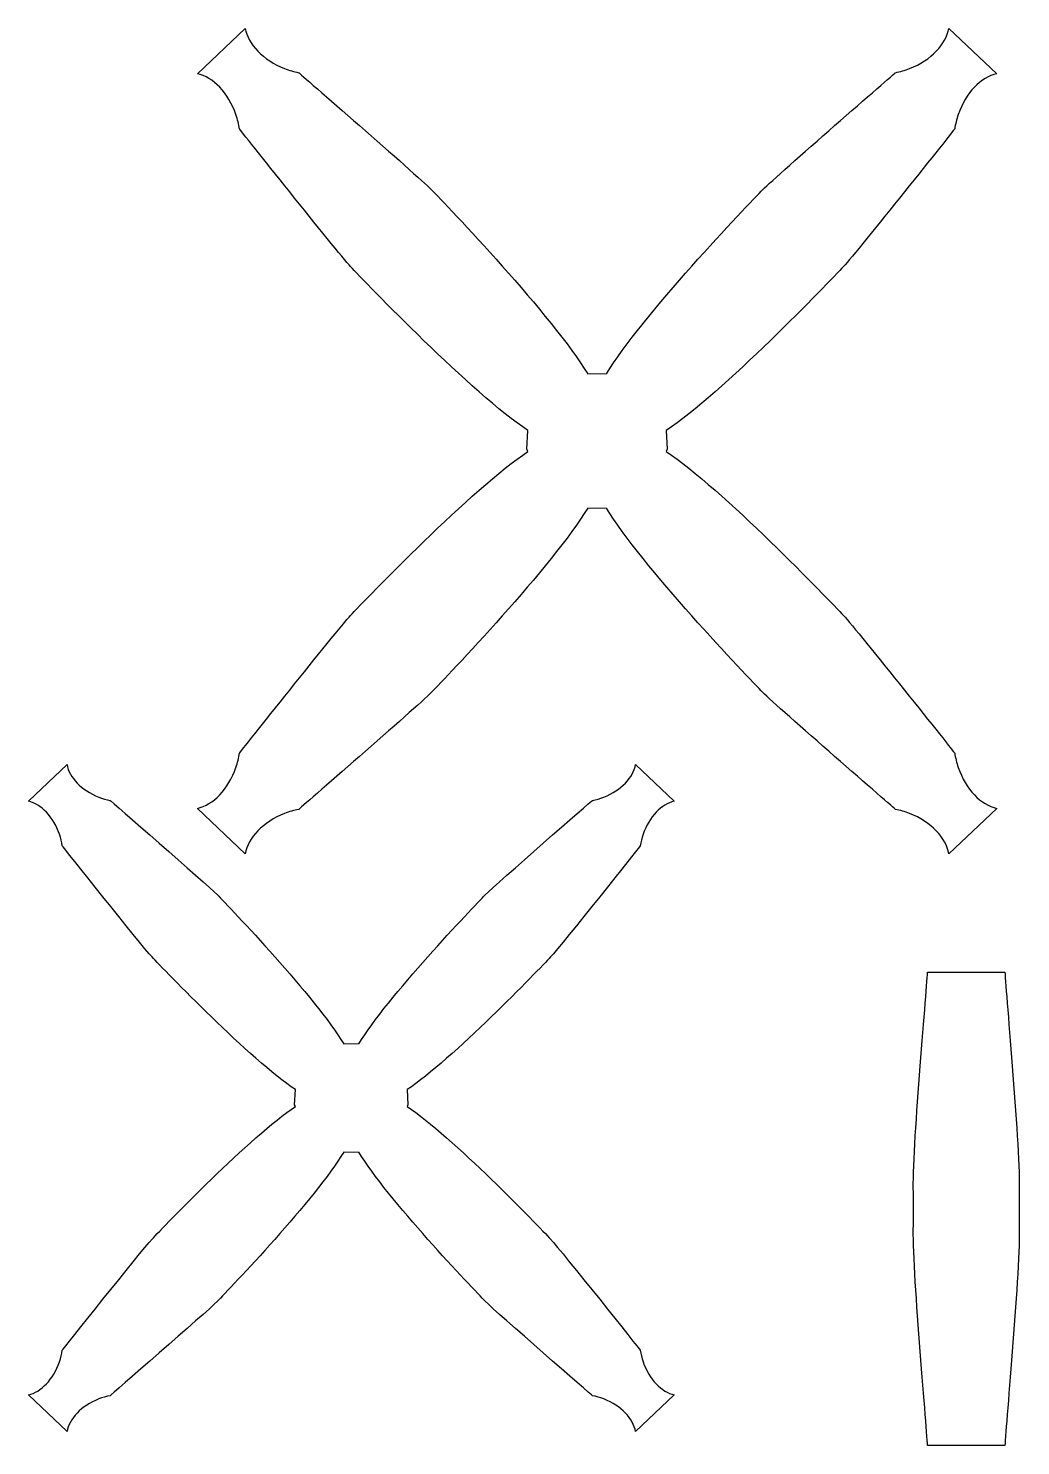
# Model space of a CAD drawing. Header units: centimetres. Extents: x -6.5 to 7.1, y -9.5 to 9.9.
import ezdxf

# ---------------------------------------------------------------- set-up
doc = ezdxf.new("R2010")
doc.units = ezdxf.units.CM
doc.header["$MEASUREMENT"] = 0
doc.layers.add('Camada 1', color=7, linetype='Continuous')

msp = doc.modelspace()

# ---------------------------------------------------------------- linework, layer by layer
at = {"layer": 'Camada 1'}
for points, knots in [([(0.3883, 4.08374), (-0.36402, 3.58706), (-1.85066, 2.04401), (-2.04394, 1.83425), (-2.04394, 1.83425), (-2.23722, 1.62449), (-3.56762, -0.05064), (-3.56762, -0.05064), (-3.56762, -0.05064), (-3.57701, -0.11515), (-3.59276, -0.18108), (-3.61527, -0.24701), (-3.61527, -0.24701), (-3.71756, -0.54689), (-3.92991, -0.76125), (-4.14343, -0.80785), (-4.14343, -0.80785), (-4.14343, -0.80785), (-3.48697, -1.42941), (-3.48697, -1.42941), (-3.48697, -1.42941), (-3.4495, -1.21407), (-3.24443, -0.99274), (-2.94923, -0.87775), (-2.94923, -0.87775), (-2.8843, -0.85248), (-2.81911, -0.83391), (-2.75508, -0.82179), (-2.75508, -0.82179), (-2.75508, -0.82179), (-1.13826, 0.57894), (-0.93697, 0.781), (-0.93697, 0.781), (-0.73567, 0.98312), (0.74245, 2.53429), (1.20658, 3.30711), (1.20658, 3.30711), (1.20658, 3.30711), (1.46341, 3.30319), (1.46341, 3.30319), (1.46341, 3.30319), (1.46341, 3.30319), (1.46373, 3.30711), (1.46373, 3.30711), (1.46373, 3.30711), (1.92784, 2.53429), (3.40596, 0.98312), (3.60728, 0.781), (3.60728, 0.781), (3.80858, 0.57894), (5.42539, -0.82179), (5.42539, -0.82179), (5.42539, -0.82179), (5.48942, -0.83391), (5.55464, -0.85248), (5.61957, -0.87775), (5.61957, -0.87775), (5.91477, -0.99274), (6.11984, -1.21406), (6.15731, -1.42941), (6.15731, -1.42941), (6.15731, -1.42941), (6.81377, -0.80785), (6.81377, -0.80785), (6.81377, -0.80785), (6.60022, -0.76123), (6.38787, -0.54689), (6.28558, -0.24701), (6.28558, -0.24701), (6.26306, -0.18108), (6.24735, -0.11514), (6.23793, -0.05064), (6.23793, -0.05064), (6.23793, -0.05064), (4.90755, 1.62452), (4.71425, 1.83425), (4.71425, 1.83425), (4.52095, 2.04398), (3.03433, 3.58704), (2.28201, 4.08374), (2.28201, 4.08374), (2.28201, 4.08374), (2.29691, 4.11263), (2.29691, 4.11263), (2.29691, 4.11263), (2.29691, 4.11263), (2.28201, 4.36909), (2.28201, 4.36909), (2.28201, 4.36909), (3.03433, 4.86577), (4.52094, 6.40882), (4.71425, 6.61855), (4.71425, 6.61855), (4.90755, 6.82831), (6.23793, 8.50347), (6.23793, 8.50347), (6.23793, 8.50347), (6.24732, 8.56798), (6.26307, 8.63391), (6.28558, 8.69984), (6.28558, 8.69984), (6.38787, 8.99969), (6.60022, 9.21406), (6.81377, 9.26068), (6.81377, 9.26068), (6.81377, 9.26068), (6.15731, 9.88224), (6.15731, 9.88224), (6.15731, 9.88224), (6.11984, 9.66692), (5.91477, 9.4456), (5.61957, 9.33058), (5.61957, 9.33058), (5.55464, 9.30531), (5.48942, 9.28674), (5.42539, 9.27462), (5.42539, 9.27462), (5.42539, 9.27462), (3.8086, 7.87389), (3.60728, 7.67183), (3.60728, 7.67183), (3.40598, 7.46974), (1.92784, 5.91857), (1.46373, 5.14575), (1.46373, 5.14575), (1.46373, 5.14575), (1.46341, 5.14967), (1.46341, 5.14967), (1.46341, 5.14967), (1.46341, 5.14967), (1.20658, 5.14575), (1.20658, 5.14575), (1.20658, 5.14575), (0.74245, 5.91857), (-0.73567, 7.46974), (-0.93697, 7.67183), (-0.93697, 7.67183), (-1.13827, 7.87389), (-2.75508, 9.27462), (-2.75508, 9.27462), (-2.75508, 9.27462), (-2.81911, 9.28674), (-2.8843, 9.30531), (-2.94923, 9.33058), (-2.94923, 9.33058), (-3.24443, 9.44559), (-3.44953, 9.66689), (-3.48697, 9.88224), (-3.48697, 9.88224), (-3.48697, 9.88224), (-4.14345, 9.26068), (-4.14345, 9.26068), (-4.14345, 9.26068), (-3.9299, 9.21406), (-3.71755, 8.99972), (-3.61529, 8.69984), (-3.61529, 8.69984), (-3.59277, 8.63388), (-3.57703, 8.56797), (-3.56764, 8.50347), (-3.56764, 8.50347), (-3.56764, 8.50347), (-2.23726, 6.82831), (-2.04396, 6.61855), (-2.04396, 6.61855), (-1.85066, 6.40881), (-0.36404, 4.86576), (0.38828, 4.36909), (0.38828, 4.36909), (0.38828, 4.36909), (0.37338, 4.11263), (0.37338, 4.11263), (0.37338, 4.11263), (0.37338, 4.11263), (0.3883, 4.08374), (0.3883, 4.08374)], [0, 0, 0, 0, 0.02222222, 0.02222222, 0.02222222, 0.02222222, 0.04444444, 0.04444444, 0.04444444, 0.04444444, 0.06666667, 0.06666667, 0.06666667, 0.06666667, 0.08888889, 0.08888889, 0.08888889, 0.08888889, 0.11111111, 0.11111111, 0.11111111, 0.11111111, 0.13333333, 0.13333333, 0.13333333, 0.13333333, 0.15555556, 0.15555556, 0.15555556, 0.15555556, 0.17777778, 0.17777778, 0.17777778, 0.17777778, 0.2, 0.2, 0.2, 0.2, 0.22222222, 0.22222222, 0.22222222, 0.22222222, 0.24444444, 0.24444444, 0.24444444, 0.24444444, 0.26666667, 0.26666667, 0.26666667, 0.26666667, 0.28888889, 0.28888889, 0.28888889, 0.28888889, 0.31111111, 0.31111111, 0.31111111, 0.31111111, 0.33333333, 0.33333333, 0.33333333, 0.33333333, 0.35555556, 0.35555556, 0.35555556, 0.35555556, 0.37777778, 0.37777778, 0.37777778, 0.37777778, 0.4, 0.4, 0.4, 0.4, 0.42222222, 0.42222222, 0.42222222, 0.42222222, 0.44444444, 0.44444444, 0.44444444, 0.44444444, 0.46666667, 0.46666667, 0.46666667, 0.46666667, 0.48888889, 0.48888889, 0.48888889, 0.48888889, 0.51111111, 0.51111111, 0.51111111, 0.51111111, 0.53333333, 0.53333333, 0.53333333, 0.53333333, 0.55555556, 0.55555556, 0.55555556, 0.55555556, 0.57777778, 0.57777778, 0.57777778, 0.57777778, 0.6, 0.6, 0.6, 0.6, 0.62222222, 0.62222222, 0.62222222, 0.62222222, 0.64444444, 0.64444444, 0.64444444, 0.64444444, 0.66666667, 0.66666667, 0.66666667, 0.66666667, 0.68888889, 0.68888889, 0.68888889, 0.68888889, 0.71111111, 0.71111111, 0.71111111, 0.71111111, 0.73333333, 0.73333333, 0.73333333, 0.73333333, 0.75555556, 0.75555556, 0.75555556, 0.75555556, 0.77777778, 0.77777778, 0.77777778, 0.77777778, 0.8, 0.8, 0.8, 0.8, 0.82222222, 0.82222222, 0.82222222, 0.82222222, 0.84444444, 0.84444444, 0.84444444, 0.84444444, 0.86666667, 0.86666667, 0.86666667, 0.86666667, 0.88888889, 0.88888889, 0.88888889, 0.88888889, 0.91111111, 0.91111111, 0.91111111, 0.91111111, 0.93333333, 0.93333333, 0.93333333, 0.93333333, 0.95555556, 0.95555556, 0.95555556, 0.95555556, 1, 1, 1, 1]), ([(-2.799, -4.89355), (-3.40693, -5.29492), (-4.60825, -6.54182), (-4.76446, -6.71132), (-4.76446, -6.71132), (-4.92064, -6.88081), (-5.99573, -8.23447), (-5.99573, -8.23447), (-5.99573, -8.23447), (-6.00332, -8.28657), (-6.01605, -8.33983), (-6.03423, -8.39311), (-6.03423, -8.39311), (-6.11689, -8.63547), (-6.28847, -8.80864), (-6.46103, -8.84631), (-6.46103, -8.84631), (-6.46103, -8.84631), (-5.93057, -9.3486), (-5.93057, -9.3486), (-5.93057, -9.3486), (-5.9003, -9.17461), (-5.73457, -8.99575), (-5.49602, -8.90283), (-5.49602, -8.90283), (-5.44355, -8.88243), (-5.39085, -8.86738), (-5.33912, -8.85761), (-5.33912, -8.85761), (-5.33912, -8.85761), (-4.03261, -7.7257), (-3.86994, -7.5624), (-3.86994, -7.5624), (-3.70727, -7.3991), (-2.51284, -6.14558), (-2.13779, -5.52114), (-2.13779, -5.52114), (-2.13779, -5.52114), (-1.93025, -5.52429), (-1.93025, -5.52429), (-1.93025, -5.52429), (-1.93025, -5.52429), (-1.92999, -5.52114), (-1.92999, -5.52114), (-1.92999, -5.52114), (-1.55494, -6.14561), (-0.36051, -7.39913), (-0.19782, -7.5624), (-0.19782, -7.5624), (-0.03518, -7.7257), (1.27133, -8.85761), (1.27133, -8.85761), (1.27133, -8.85761), (1.32308, -8.86737), (1.37576, -8.88243), (1.42825, -8.90283), (1.42825, -8.90283), (1.6668, -8.99575), (1.83251, -9.17458), (1.8628, -9.3486), (1.8628, -9.3486), (1.8628, -9.3486), (2.39326, -8.84631), (2.39326, -8.84631), (2.39326, -8.84631), (2.2207, -8.80863), (2.04909, -8.63546), (1.96643, -8.39311), (1.96643, -8.39311), (1.94823, -8.33982), (1.93553, -8.28656), (1.92793, -8.23447), (1.92793, -8.23447), (1.92793, -8.23447), (0.85287, -6.88081), (0.69666, -6.71132), (0.69666, -6.71132), (0.54048, -6.54183), (-0.66086, -5.29493), (-1.26877, -4.89355), (-1.26877, -4.89355), (-1.26877, -4.89355), (-1.25673, -4.87019), (-1.25673, -4.87019), (-1.25673, -4.87019), (-1.25673, -4.87019), (-1.26877, -4.66297), (-1.26877, -4.66297), (-1.26877, -4.66297), (-0.66084, -4.2616), (0.54048, -3.0147), (0.69666, -2.8452), (0.69666, -2.8452), (0.85287, -2.67571), (1.92793, -1.32205), (1.92793, -1.32205), (1.92793, -1.32205), (1.93552, -1.2699), (1.94825, -1.21667), (1.96643, -1.16335), (1.96643, -1.16335), (2.04909, -0.92104), (2.22067, -0.74782), (2.39326, -0.71015), (2.39326, -0.71015), (2.39326, -0.71015), (1.8628, -0.20792), (1.8628, -0.20792), (1.8628, -0.20792), (1.83251, -0.38191), (1.6668, -0.56077), (1.42825, -0.65369), (1.42825, -0.65369), (1.37578, -0.67409), (1.32308, -0.68912), (1.27133, -0.69891), (1.27133, -0.69891), (1.27133, -0.69891), (-0.03518, -1.83082), (-0.19782, -1.99412), (-0.19782, -1.99412), (-0.36049, -2.15742), (-1.55495, -3.41088), (-1.92999, -4.03538), (-1.92999, -4.03538), (-1.92999, -4.03538), (-1.93025, -4.03218), (-1.93025, -4.03218), (-1.93025, -4.03218), (-1.93025, -4.03218), (-2.13779, -4.03538), (-2.13779, -4.03538), (-2.13779, -4.03538), (-2.51284, -3.41086), (-3.70727, -2.15739), (-3.86994, -1.99412), (-3.86994, -1.99412), (-4.03261, -1.83082), (-5.33912, -0.69891), (-5.33912, -0.69891), (-5.33912, -0.69891), (-5.39087, -0.68912), (-5.44355, -0.67409), (-5.49602, -0.65369), (-5.49602, -0.65369), (-5.73457, -0.56077), (-5.9003, -0.38194), (-5.93057, -0.20792), (-5.93057, -0.20792), (-5.93057, -0.20792), (-6.46102, -0.71014), (-6.46102, -0.71014), (-6.46102, -0.71014), (-6.28846, -0.74782), (-6.11688, -0.92104), (-6.03422, -1.16334), (-6.03422, -1.16334), (-6.01602, -1.21665), (-6.00332, -1.26989), (-5.99572, -1.32204), (-5.99572, -1.32204), (-5.99572, -1.32204), (-4.92066, -2.6757), (-4.76445, -2.84519), (-4.76445, -2.84519), (-4.60824, -3.01468), (-3.40693, -4.26158), (-2.79899, -4.66296), (-2.79899, -4.66296), (-2.79899, -4.66296), (-2.81106, -4.87018), (-2.81106, -4.87018), (-2.81106, -4.87018), (-2.81106, -4.87018), (-2.799, -4.89355), (-2.799, -4.89355)], [0, 0, 0, 0, 0.02222222, 0.02222222, 0.02222222, 0.02222222, 0.04444444, 0.04444444, 0.04444444, 0.04444444, 0.06666667, 0.06666667, 0.06666667, 0.06666667, 0.08888889, 0.08888889, 0.08888889, 0.08888889, 0.11111111, 0.11111111, 0.11111111, 0.11111111, 0.13333333, 0.13333333, 0.13333333, 0.13333333, 0.15555556, 0.15555556, 0.15555556, 0.15555556, 0.17777778, 0.17777778, 0.17777778, 0.17777778, 0.2, 0.2, 0.2, 0.2, 0.22222222, 0.22222222, 0.22222222, 0.22222222, 0.24444444, 0.24444444, 0.24444444, 0.24444444, 0.26666667, 0.26666667, 0.26666667, 0.26666667, 0.28888889, 0.28888889, 0.28888889, 0.28888889, 0.31111111, 0.31111111, 0.31111111, 0.31111111, 0.33333333, 0.33333333, 0.33333333, 0.33333333, 0.35555556, 0.35555556, 0.35555556, 0.35555556, 0.37777778, 0.37777778, 0.37777778, 0.37777778, 0.4, 0.4, 0.4, 0.4, 0.42222222, 0.42222222, 0.42222222, 0.42222222, 0.44444444, 0.44444444, 0.44444444, 0.44444444, 0.46666667, 0.46666667, 0.46666667, 0.46666667, 0.48888889, 0.48888889, 0.48888889, 0.48888889, 0.51111111, 0.51111111, 0.51111111, 0.51111111, 0.53333333, 0.53333333, 0.53333333, 0.53333333, 0.55555556, 0.55555556, 0.55555556, 0.55555556, 0.57777778, 0.57777778, 0.57777778, 0.57777778, 0.6, 0.6, 0.6, 0.6, 0.62222222, 0.62222222, 0.62222222, 0.62222222, 0.64444444, 0.64444444, 0.64444444, 0.64444444, 0.66666667, 0.66666667, 0.66666667, 0.66666667, 0.68888889, 0.68888889, 0.68888889, 0.68888889, 0.71111111, 0.71111111, 0.71111111, 0.71111111, 0.73333333, 0.73333333, 0.73333333, 0.73333333, 0.75555556, 0.75555556, 0.75555556, 0.75555556, 0.77777778, 0.77777778, 0.77777778, 0.77777778, 0.8, 0.8, 0.8, 0.8, 0.82222222, 0.82222222, 0.82222222, 0.82222222, 0.84444444, 0.84444444, 0.84444444, 0.84444444, 0.86666667, 0.86666667, 0.86666667, 0.86666667, 0.88888889, 0.88888889, 0.88888889, 0.88888889, 0.91111111, 0.91111111, 0.91111111, 0.91111111, 0.93333333, 0.93333333, 0.93333333, 0.93333333, 0.95555556, 0.95555556, 0.95555556, 0.95555556, 1, 1, 1, 1]), ([(6.59183, -9.54233), (6.59183, -9.54233), (6.92677, -9.54233), (6.92677, -9.54233), (6.92677, -9.54233), (6.93971, -9.24414), (7.14185, -7.07951), (7.12121, -6.52185), (7.12121, -6.52185), (7.12121, -6.52185), (7.12121, -6.07206), (7.12121, -6.07206), (7.12121, -6.07206), (7.14185, -5.5144), (6.93973, -3.34974), (6.92677, -3.05158), (6.92677, -3.05158), (6.92677, -3.05158), (6.61776, -3.05157), (6.61776, -3.05157), (6.61776, -3.05157), (6.61776, -3.05157), (6.44925, -3.05157), (6.44925, -3.05157), (6.44925, -3.05157), (6.44925, -3.05157), (5.86587, -3.05157), (5.86587, -3.05157), (5.86587, -3.05157), (5.85293, -3.34976), (5.65076, -5.51439), (5.67143, -6.07205), (5.67143, -6.07205), (5.67143, -6.07205), (5.67143, -6.52184), (5.67143, -6.52184), (5.67143, -6.52184), (5.65077, -7.0795), (5.85291, -9.24416), (5.86587, -9.54232), (5.86587, -9.54232), (5.86587, -9.54232), (6.44925, -9.54233), (6.44925, -9.54233), (6.44925, -9.54233), (6.44925, -9.54233), (6.59183, -9.54233), (6.59183, -9.54233)], [0, 0, 0, 0, 0.07692308, 0.07692308, 0.07692308, 0.07692308, 0.15384615, 0.15384615, 0.15384615, 0.15384615, 0.23076923, 0.23076923, 0.23076923, 0.23076923, 0.30769231, 0.30769231, 0.30769231, 0.30769231, 0.38461538, 0.38461538, 0.38461538, 0.38461538, 0.46153846, 0.46153846, 0.46153846, 0.46153846, 0.53846154, 0.53846154, 0.53846154, 0.53846154, 0.61538462, 0.61538462, 0.61538462, 0.61538462, 0.69230769, 0.69230769, 0.69230769, 0.69230769, 0.76923077, 0.76923077, 0.76923077, 0.76923077, 0.84615385, 0.84615385, 0.84615385, 0.84615385, 1, 1, 1, 1])]:
    msp.add_open_spline(points, degree=3, knots=knots, dxfattribs=at)

doc.saveas('drawing.dxf')
